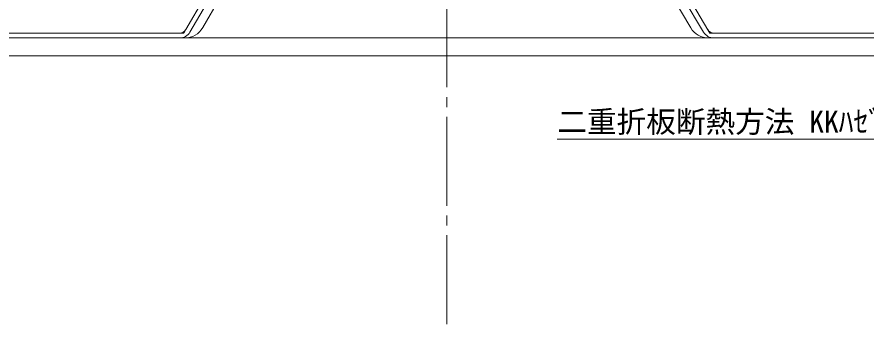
# Model space of a CAD drawing. Units: millimetres at full size, sheet at 1:5; details may follow other scales. Extents: x -3142 to 7368, y -2477 to 558.
# Drawn here: x -706.5 to -276.6, y -1919.4 to -1763.8 of the extents above; entities that cross this region are included whole.
import ezdxf
from ezdxf.enums import TextEntityAlignment as Align

# ---------------------------------------------------------------- set-up
doc = ezdxf.new("R2010")
doc.units = ezdxf.units.MM
doc.header["$LTSCALE"] = 5
doc.linetypes.add('CHAIN2', pattern=[12, 9, -1, 1, -1])
doc.layers.add('0-0_0', color=7, linetype='Continuous', lineweight=18)
doc.styles.add('ＭＳ ゴシック', font='')
doc.styles.get('ＭＳ ゴシック').set_extended_font_data('MS Gothic')

msp = doc.modelspace()

# ---------------------------------------------------------------- linework, layer by layer
at = {"layer": '0-0_0'}
for p, q in [((-621.064, -1770.167), (-526.308, -1606.409)), ((-618.9, -1771.419), (-524.144, -1607.661)), ((-612.402, -1769.173), (-521.26, -1611.661)), ((-358.797, -1771.475), (-448.261, -1620.629)), ((-446.111, -1619.354), (-356.646, -1770.2)), ((-365.336, -1769.271), (-451.417, -1624.129)), ((-624.094, -1771.914), (-739.079, -1771.914)), ((-621.49, -1774.414), (-739.079, -1774.414)), ((142.421, -1774.414), (-737.839, -1774.414)), ((-124.094, -1771.914), (-353.636, -1771.914)), ((-121.49, -1774.414), (-353.636, -1774.414)), ((142.421, -1783.414), (-737.839, -1783.414))]:
    msp.add_line(p, q, dxfattribs=at)
at = {"layer": '0-0_0', "color": 4, "linetype": 'CHAIN2'}
msp.add_line((-488.854, -1919.414), (-488.854, -1611.414), dxfattribs=at)
at = {"layer": '0-0_0', "color": 5}
for p, q in [((-622.075, -1771.914), (-621.064, -1770.167)), ((-355.629, -1771.914), (-356.646, -1770.2)), ((-622.075, -1771.914), (-624.094, -1771.914)), ((-355.629, -1771.914), (-353.636, -1771.914)), ((-355.629, -1771.914), (-353.636, -1771.914))]:
    msp.add_line(p, q, dxfattribs=at)
at = {"layer": '0-0_0', "color": 4}
msp.add_line((-172.387, -1825.64), (-432.878, -1825.64), dxfattribs=at)
at = {"layer": '0-0_0'}
for centre, radius, start, end in [((-624.094, -1768.414), 3.5, 270, 329.94482), ((-621.49, -1763.914), 10.5, 270, 329.94482), ((-356.305, -1763.914), 10.5, 210.67157, 270), ((-353.636, -1768.414), 3.5, 210.67157, 270), ((-624.094, -1768.414), 6, 270, 329.94482), ((-353.636, -1768.414), 6, 210.67157, 270)]:
    msp.add_arc(centre, radius, start, end, dxfattribs=at)

# ---------------------------------------------------------------- texts
at = {"layer": '0-0_0', "style": 'ＭＳ ゴシック'}
msp.add_text('二重折板断熱方法 KKﾊｾﾞⅡ型 下葺材', height=11, dxfattribs=at).set_placement((-432.878, -1825.64), align=Align.BOTTOM_LEFT)

doc.saveas('drawing.dxf')
